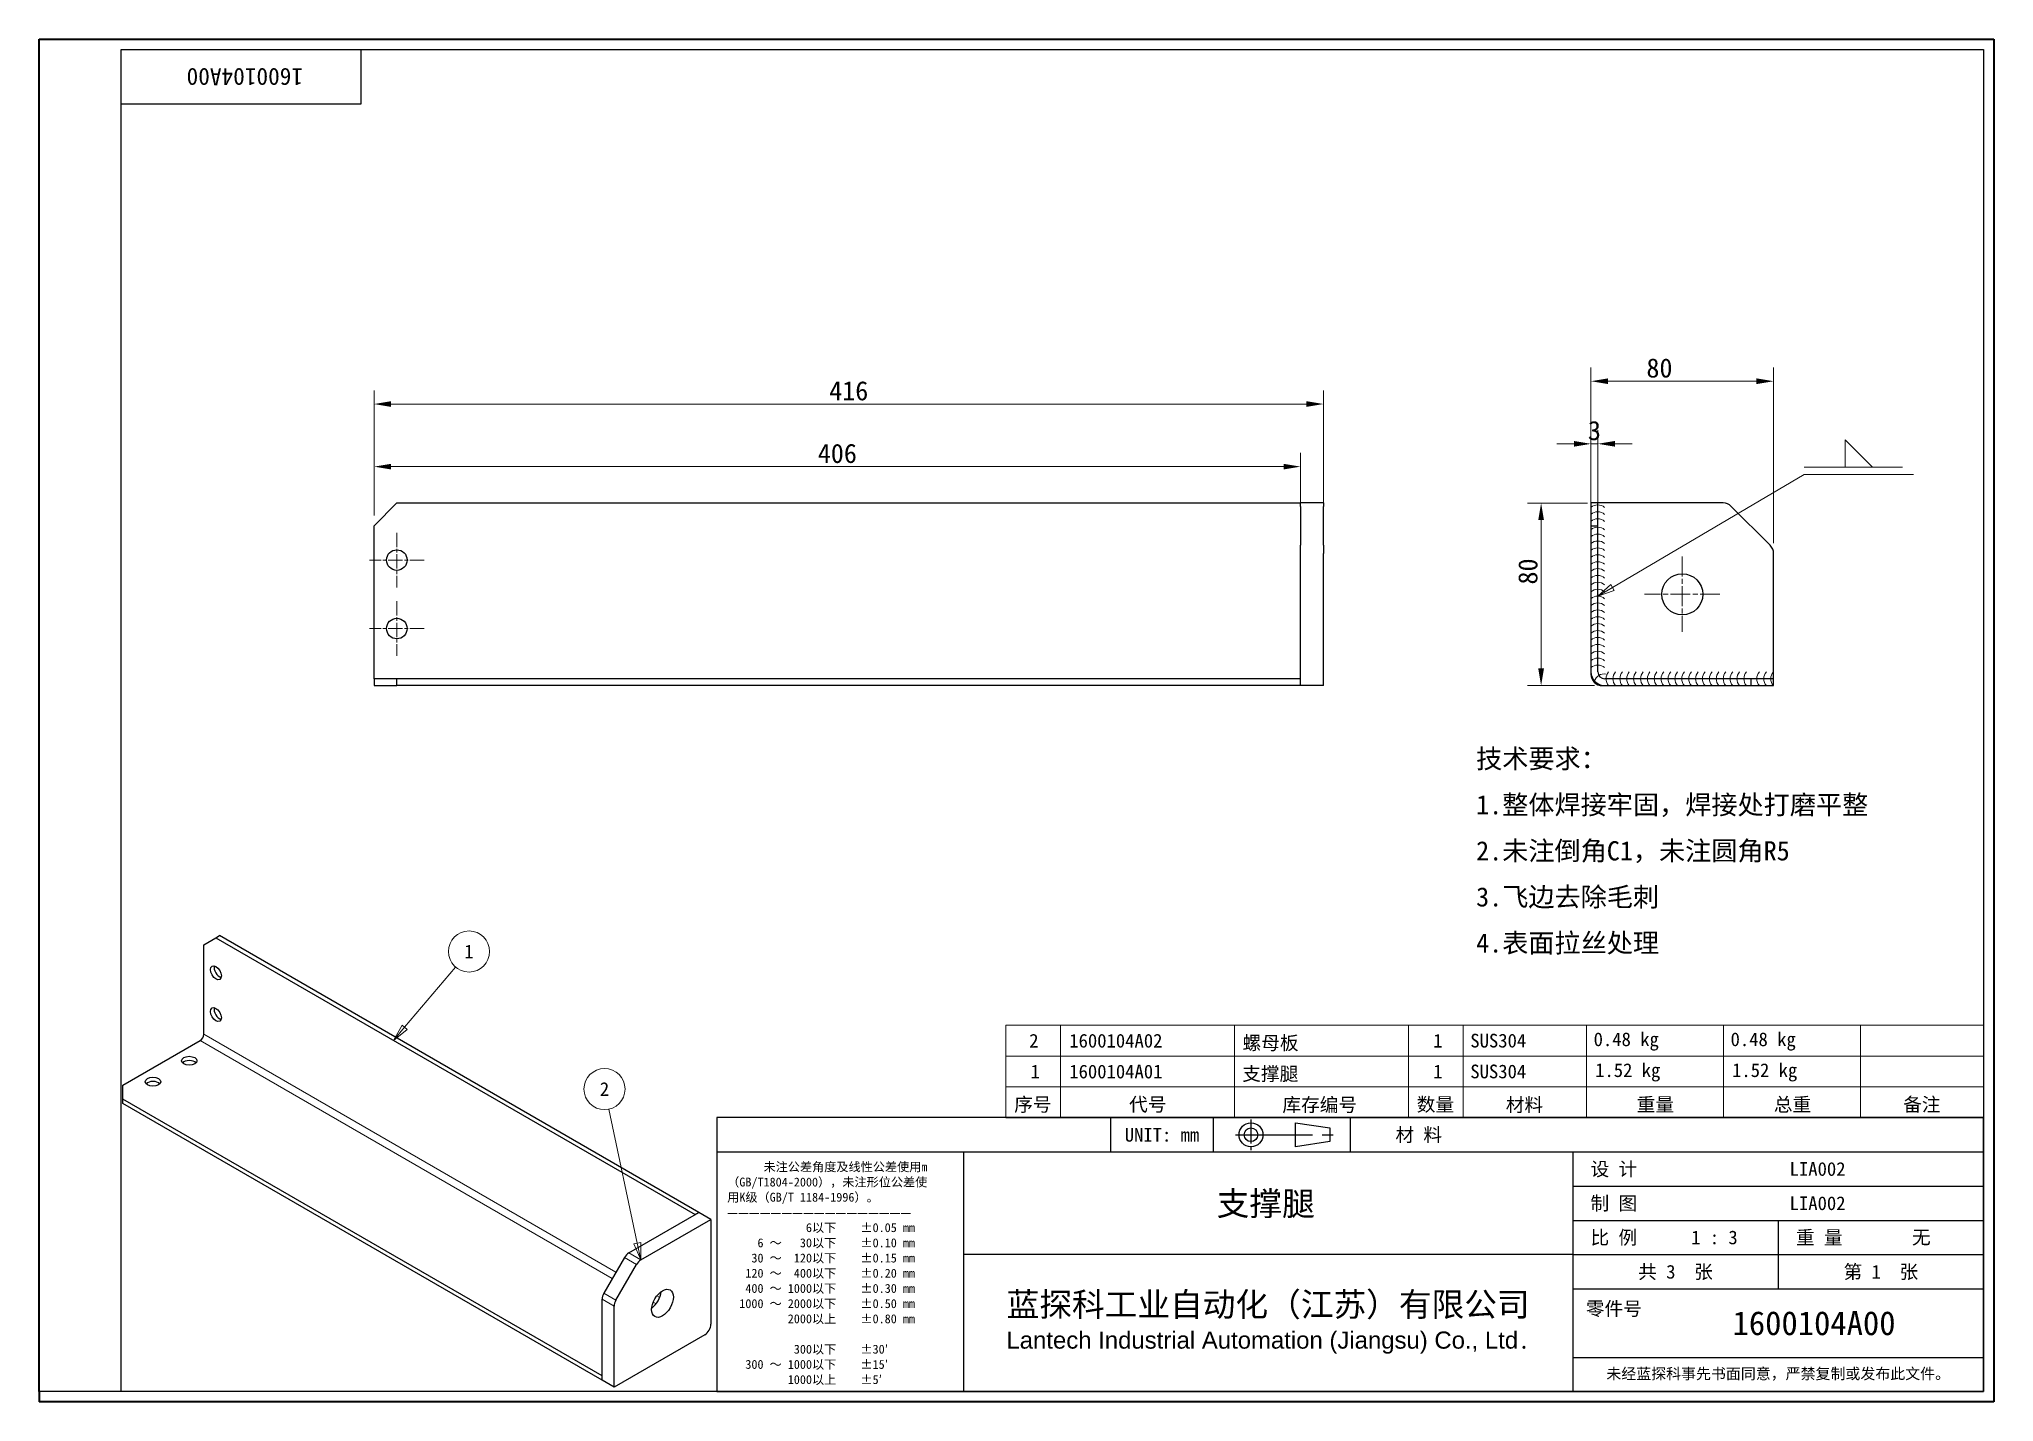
# Model space of a CAD drawing. Header units: millimetres. Extents: x 18 to 875, y 16 to 614.
import ezdxf
from ezdxf.enums import TextEntityAlignment as Align

# ---------------------------------------------------------------- set-up
doc = ezdxf.new("R2010")
doc.units = ezdxf.units.MM
doc.header["$LTSCALE"] = 3
doc.linetypes.add('CHAIN', pattern=[0.3543, 0.2362, -0.0295, 0.0591, -0.0295])
doc.linetypes.add('DASHED', pattern=[0.2067, 0.1654, -0.0413])
for name, color, linetype, lineweight in [('1', 7, 'Continuous', 18), ('可见 (ISO)', 7, 'Continuous', 25), ('可见窄的 (ISO)', 7, 'Continuous', 18), ('图框 (ISO)', 7, 'Continuous', 35), ('标题 (ISO)', 7, 'Continuous', 25)]:
    doc.layers.add(name, color=color, linetype=linetype, lineweight=lineweight)
for name, color, linetype, lineweight, true_color in [('中心标记 (ISO)', 1, 'CHAIN', 18, 0xff0000), ('尺寸 (ISO)', 7, 'Continuous', 18, 0x008000), ('符号 (ISO)', 7, 'Continuous', 18, 0x008000)]:
    doc.layers.add(name, color=color, linetype=linetype, lineweight=lineweight, true_color=true_color)
doc.styles.add('文本样式164', font='SimSun.ttf')
doc.styles.add('文本样式165', font='SimSun.ttf')
doc.styles.add('文本样式74', font='SimSun.ttf')
doc.styles.add('最新国标', font='simfang.ttf')
doc.styles.add('注释文本 (ISO)', font='simfang.ttf')
doc.dimstyles.new('默认 (GB)', dxfattribs={"dimscale": 3, "dimtxt": 2.8, "dimasz": 2.5, "dimexe": 2, "dimexo": 1.5, "dimgap": 0.5, "dimtad": 1, "dimtoh": 1, "dimdsep": 46, "dimtxsty": '最新国标', "dimcen": 0.09, "dimdle": 10, "dimclrd": 256, "dimclre": 256, "dimclrt": 256, "dimaunit": 1, "dimadec": 3, "dimazin": 2, "dimtfac": 0.535714, "dimtdec": 3, "dimtmove": 0, "dimatfit": 3, "dimfxl": 0, "dimtolj": 1, "dimlwd": -1, "dimlwe": -1, "dimarcsym": 0})

# ---------------------------------------------------------------- blocks, each defined once
blk = doc.blocks.new('图框 最新国标')
at = {"layer": '图框 (ISO)'}
for p, q in [((6, 7), (6, 204.5)), ((6, 204.5), (291.5, 204.5)), ((291.5, 204.5), (291.5, 5.5)), ((6, 7), (6, 5.5)), ((6, 7), (6, 5.5)), ((291.5, 5.5), (6, 5.5))]:
    blk.add_line(p, q, dxfattribs=at)
at = {"layer": '图框 (ISO)', "color": 7, "linetype": 'Continuous', "lineweight": 25}
for p, q in [((18, 203), (290, 203)), ((18, 7), (18, 203)), ((18, 203), (290, 203)), ((53, 203), (53, 195)), ((290, 203), (290, 7)), ((290, 203), (290, 7)), ((53, 195), (18, 195)), ((290, 7), (6, 7)), ((290, 7), (18, 7))]:
    blk.add_line(p, q, dxfattribs=at)
at = {"layer": '图框 (ISO)', "style": '文本样式74'}
blk.add_attdef('零件代号_001', (44.55, 200.25), '', height=2.5, rotation=180, dxfattribs=at)
blk = doc.blocks.new('标题栏 最新国标')
at = {"layer": '标题 (ISO)'}
for p, q in [((381.98, -183.84), (196.98, -183.84)), ((196.98, -183.84), (196.98, -223.84)), ((254.48, -183.84), (254.48, -188.84)), ((269.48, -183.84), (269.48, -188.84)), ((281.48, -188.09), (281.48, -184.59)), ((281.48, -184.59), (286.48, -185.34)), ((286.48, -185.34), (286.48, -187.34)), ((289.48, -183.84), (289.48, -188.84)), ((381.98, -223.84), (381.98, -183.84)), ((383.48, -183.84), (383.48, -225.34)), ((286.48, -187.34), (281.48, -188.09)), ((196.98, -188.84), (381.98, -188.84)), ((232.98, -188.84), (232.98, -223.84)), ((321.98, -188.84), (321.98, -223.84)), ((321.98, -193.84), (381.98, -193.84)), ((321.98, -198.84), (381.98, -198.84)), ((351.98, -198.84), (351.98, -208.84)), ((321.98, -203.84), (232.98, -203.84)), ((321.98, -203.84), (381.98, -203.84)), ((321.98, -208.84), (381.98, -208.84)), ((321.98, -218.84), (381.98, -218.84)), ((196.98, -223.84), (381.98, -223.84)), ((383.48, -225.34), (196.98, -225.34))]:
    blk.add_line(p, q, dxfattribs=at)
at = {"layer": '标题 (ISO)', "linetype": 'CHAIN', "ltscale": 5.000333}
blk.add_line((274.98, -184.09), (274.98, -188.59), dxfattribs=at)
at = {"layer": '标题 (ISO)', "linetype": 'CHAIN', "ltscale": 15.834605}
blk.add_line((272.73, -186.34), (286.98, -186.34), dxfattribs=at)
at = {"layer": '标题 (ISO)'}
for radius in [1.75, 1]:
    blk.add_circle((274.98, -186.34), radius, dxfattribs=at)
at = {"layer": '1', "style": '文本样式164'}
for s, p in [('UNIT: mm', (261.98, -186.34)), ('材 料', (299.48, -186.34)), ('设 计', (327.98, -191.34)), ('制 图', (327.98, -196.34)), ('比 例', (327.98, -201.34)), ('重 量', (357.98, -201.34)), ('共 3  张', (336.98, -206.34)), ('第 1  张', (366.98, -206.34))]:
    blk.add_text(s, height=2, dxfattribs=at).set_placement(p, align=Align.MIDDLE_CENTER)
at = {"layer": '标题 (ISO)', "style": '注释文本 (ISO)'}
for s, insert, char_height, attachment_point, line_spacing_factor in [('\\fSimSun|b0|i0;{\\H1.3000;      未注公差角度及线性公差使用m\\P}\\fSimSun|b0|i0;{\\H1.3000;（GB/T1804-2000），未注形位公差使\\P}\\fSimSun|b0|i0;{\\H1.3000;用K级（GB/T 1184-1996）。\\P}\\fSimSun|b0|i0;{\\H1.3000;—————————————————\\P}\\fSimSun|b0|i0;{\\H1.3000;             6以下    ±0.05 mm\\P}\\fSimSun|b0|i0;{\\H1.3000;     6 ～   30以下    ±0.10 mm\\P}\\fSimSun|b0|i0;{\\H1.3000;    30 ～  120以下    ±0.15 mm\\P}\\fSimSun|b0|i0;{\\H1.3000;   120 ～  400以下    ±0.20 mm\\P}\\fSimSun|b0|i0;{\\H1.3000;   400 ～ 1000以下    ±0.30 mm\\P}\\fSimSun|b0|i0;{\\H1.3000;  1000 ～ 2000以下    ±0.50 mm\\P}\\fSimSun|b0|i0;{\\H1.3000;          2000以上    ±0.80 mm\\P}\\fSimSun|b0|i0;{\\H1.3000;\\P}\\fSimSun|b0|i0;{\\H1.3000;           300以下    ±30′\\P}\\fSimSun|b0|i0;{\\H1.3000;   300 ～ 1000以下    ±15′\\P}\\fSimSun|b0|i0;{\\H1.3000;          1000以上    ±5′}', (198.48, -206.63), 1.3, 4, 1.023913), ('{\\fMicrosoft YaHei|b0|i0|c134|p34;\\H1.75x;蓝探科工业自动化（江苏）有限公司\\P\\fArial|b0|i0|c0|p34;\\H0.71429x;Lantech Industrial Automation (Jiangsu) Co., Ltd\\fFangSong|b0|i0|c134|p49;.\\H1.15195x; }', (277.48, -213.84), 2, 5, 0.978695)]:
    blk.add_mtext(s, dxfattribs=dict(at, insert=insert, char_height=char_height, attachment_point=attachment_point, line_spacing_factor=line_spacing_factor))
at = {"layer": '标题 (ISO)', "attachment_point": 5, "style": '注释文本 (ISO)'}
for s, insert, char_height in [('\\fFangSong|b0|i0;零件号', (327.98, -211.84), 2), ('\\fSimSun|b0|i0;{\\H1.6000;未经蓝探科事先书面同意，严禁复制或发布此文件。}', (351.98, -221.34), 1.6)]:
    blk.add_mtext(s, dxfattribs=dict(at, insert=insert, char_height=char_height))
at = {"layer": '标题 (ISO)', "style": '注释文本 (ISO)'}
blk.add_attdef('材料', text='', height=2, dxfattribs=at).set_placement((324.48, -186.34), align=Align.MIDDLE_CENTER)
at = {"layer": '标题 (ISO)'}
for tag, p, height, style in [('设计人_001', (353.65, -192.33), 2, '注释文本 (ISO)'), ('库存编号_001', (269.97, -198.13), 3.5, '文本样式165'), ('设计人_001', (353.65, -197.33), 2, '注释文本 (ISO)'), ('视图比例_001', (339.26, -202.33), 2, '注释文本 (ISO)'), ('质量\\P3;_001', (371.53, -202.3), 2, '注释文本 (ISO)'), ('零件代号_001', (345.31, -215.59), 3.5, '文本样式165')]:
    blk.add_attdef(tag, p, '', height=height, dxfattribs=dict(at, style=style))
blk = doc.blocks.new('*D5')
at = {"layer": 'Defpoints', "color": 0, "transparency": 16777216}
for p in [(570.75, 426.21), (164.75, 400.28), (570.75, 388.21)]:
    blk.add_point(p, dxfattribs=at)
at = {"layer": '尺寸 (ISO)', "color": 116, "true_color": 0x00803f, "transparency": 16777216}
for p, q in [((164.75, 404.78), (164.75, 432.21)), ((570.75, 392.71), (570.75, 432.21)), ((172.25, 426.21), (563.25, 426.21))]:
    blk.add_line(p, q, dxfattribs=at)
for points in [[(172.25, 427.46), (172.25, 424.96), (164.75, 426.21)], [(563.25, 427.46), (563.25, 424.96), (570.75, 426.21)]]:
    blk.add_solid(points, dxfattribs=at)
at = {"layer": '尺寸 (ISO)', "transparency": 16777216, "insert": (367.75, 431.96), "char_height": 8.4, "attachment_point": 5, "style": '最新国标'}
blk.add_mtext('\\A1;406', dxfattribs=at)
blk = doc.blocks.new('*D6')
at = {"layer": 'Defpoints', "color": 0, "transparency": 16777216}
for p in [(580.75, 453.63), (164.75, 400.28), (580.75, 388.21)]:
    blk.add_point(p, dxfattribs=at)
at = {"layer": '尺寸 (ISO)', "color": 116, "true_color": 0x00803f, "transparency": 16777216}
for p, q in [((164.75, 404.78), (164.75, 459.63)), ((580.75, 392.71), (580.75, 459.63)), ((172.25, 453.63), (573.25, 453.63))]:
    blk.add_line(p, q, dxfattribs=at)
for points in [[(172.25, 454.88), (172.25, 452.38), (164.75, 453.63)], [(573.25, 454.88), (573.25, 452.38), (580.75, 453.63)]]:
    blk.add_solid(points, dxfattribs=at)
at = {"layer": '尺寸 (ISO)', "transparency": 16777216, "insert": (372.75, 459.38), "char_height": 8.4, "attachment_point": 5, "style": '最新国标'}
blk.add_mtext('\\A1;416', dxfattribs=at)
blk = doc.blocks.new('*D7')
at = {"layer": 'Defpoints', "color": 0, "transparency": 16777216}
for p in [(700.96, 436.21), (697.96, 400.28), (700.96, 400.28)]:
    blk.add_point(p, dxfattribs=at)
at = {"layer": '尺寸 (ISO)', "color": 116, "true_color": 0x00803f, "transparency": 16777216}
for p, q in [((697.96, 404.78), (697.96, 442.21)), ((700.96, 404.78), (700.96, 442.21)), ((690.46, 436.21), (682.96, 436.21)), ((697.96, 436.21), (700.96, 436.21)), ((708.46, 436.21), (715.96, 436.21))]:
    blk.add_line(p, q, dxfattribs=at)
for points in [[(690.46, 437.46), (690.46, 434.96), (697.96, 436.21)], [(708.46, 437.46), (708.46, 434.96), (700.96, 436.21)]]:
    blk.add_solid(points, dxfattribs=at)
at = {"layer": '尺寸 (ISO)', "transparency": 16777216, "insert": (699.46, 441.96), "char_height": 8.4, "attachment_point": 5, "style": '最新国标'}
blk.add_mtext('\\A1;3', dxfattribs=at)
blk = doc.blocks.new('*D8')
at = {"layer": 'Defpoints', "color": 0, "transparency": 16777216}
for p in [(777.96, 463.63), (697.96, 400.28), (777.96, 388.21)]:
    blk.add_point(p, dxfattribs=at)
at = {"layer": '尺寸 (ISO)', "color": 116, "true_color": 0x00803f, "transparency": 16777216}
for p, q in [((697.96, 404.78), (697.96, 469.63)), ((705.46, 463.63), (770.46, 463.63)), ((777.96, 392.71), (777.96, 469.63))]:
    blk.add_line(p, q, dxfattribs=at)
for points in [[(705.46, 464.88), (705.46, 462.38), (697.96, 463.63)], [(770.46, 464.88), (770.46, 462.38), (777.96, 463.63)]]:
    blk.add_solid(points, dxfattribs=at)
at = {"layer": '尺寸 (ISO)', "transparency": 16777216, "insert": (727.96, 469.38), "char_height": 8.4, "attachment_point": 5, "style": '最新国标'}
blk.add_mtext('\\A1;80', dxfattribs=at)
blk = doc.blocks.new('*D9')
at = {"layer": 'Defpoints', "color": 0, "transparency": 16777216}
for p in [(700.96, 410.28), (676.11, 330.28), (703.96, 330.28)]:
    blk.add_point(p, dxfattribs=at)
at = {"layer": '尺寸 (ISO)', "color": 116, "true_color": 0x00803f, "transparency": 16777216}
for p, q in [((696.46, 410.28), (670.11, 410.28)), ((676.11, 402.78), (676.11, 337.78)), ((699.46, 330.28), (670.11, 330.28))]:
    blk.add_line(p, q, dxfattribs=at)
for points in [[(674.86, 402.78), (677.36, 402.78), (676.11, 410.28)], [(674.86, 337.78), (677.36, 337.78), (676.11, 330.28)]]:
    blk.add_solid(points, dxfattribs=at)
at = {"layer": '尺寸 (ISO)', "transparency": 16777216, "insert": (670.36, 380.28), "char_height": 8.4, "attachment_point": 5, "rotation": 90, "style": '最新国标'}
blk.add_mtext('\\A1;80', dxfattribs=at)
blk = doc.blocks.new('明细栏')
at = {"layer": '符号 (ISO)'}
for p, q in [((290, 60.51), (147.2, 60.51)), ((147.2, 60.51), (147.2, 51.5)), ((155.2, 60.51), (155.2, 51.5)), ((180.6, 60.51), (180.6, 51.5)), ((206, 60.51), (206, 51.5)), ((214, 60.51), (214, 51.5)), ((232, 60.51), (232, 51.5)), ((252, 60.51), (252, 51.5)), ((272, 60.51), (272, 51.5)), ((290, 60.51), (290, 51.5)), ((290, 56), (147.2, 56)), ((290, 51.5), (147.2, 51.5)), ((147.2, 47), (147.2, 51.5)), ((155.2, 47), (155.2, 51.5)), ((180.6, 47), (180.6, 51.5)), ((206, 47), (206, 51.5)), ((214, 47), (214, 51.5)), ((232, 47), (232, 51.5)), ((252, 47), (252, 51.5)), ((272, 47), (272, 51.5)), ((290, 47), (290, 51.5)), ((290, 47), (147.2, 47))]:
    blk.add_line(p, q, dxfattribs=at)
at = {"layer": '符号 (ISO)', "char_height": 2, "attachment_point": 7, "style": '注释文本 (ISO)'}
for s, insert in [('2', (150.61, 57.24)), ('1600104A02', (156.46, 57.21)), ('螺母板', (181.76, 56.7)), ('1', (209.61, 57.24)), ('SUS304', (215.03, 57.22)), ('0.48 kg', (233.04, 56.79)), ('0.48 kg', (253.04, 56.79)), ('1', (150.81, 52.74)), ('1600104A01', (156.46, 52.71)), ('支撑腿', (181.72, 52.2)), ('1', (209.61, 52.74)), ('SUS304', (215.03, 52.72)), ('1.52 kg', (233.26, 52.28)), ('1.52 kg', (253.26, 52.28)), ('序号', (148.42, 47.7)), ('代号', (165.19, 47.72)), ('库存编号', (187.58, 47.65)), ('数量', (207.21, 47.71)), ('材料', (220.21, 47.67)), ('重量', (239.33, 47.77)), ('总重', (259.36, 47.74)), ('备注', (278.25, 47.72))]:
    blk.add_mtext(s, dxfattribs=dict(at, insert=insert))
blk = doc.blocks.new('引出序号1')
at = {"layer": '符号 (ISO)'}
for p, q in [((59.39, 60.2), (66.84, 68.98)), ((59.01, 60.52), (57.77, 58.29)), ((59.39, 60.2), (57.77, 58.29)), ((59.77, 59.88), (59.01, 60.52)), ((57.77, 58.29), (59.77, 59.88))]:
    blk.add_line(p, q, dxfattribs=at)
at = {"layer": '符号 (ISO)', "flags": 128}
blk.add_lwpolyline([(59.01, 60.52), (57.77, 58.29), (59.77, 59.88), (59.01, 60.52)], dxfattribs=at)
at = {"layer": '符号 (ISO)'}
blk.add_circle((68.79, 71.27), 3, dxfattribs=at)
blk.add_solid([(59.01, 60.52), (57.77, 58.29), (59.77, 59.88), (59.01, 60.52)], dxfattribs=at)
at = {"layer": '符号 (ISO)', "insert": (68.79, 71.27), "char_height": 2, "attachment_point": 5, "style": '注释文本 (ISO)'}
blk.add_mtext('1', dxfattribs=at)
blk = doc.blocks.new('引出序号2')
at = {"layer": '符号 (ISO)'}
for p, q in [((93.37, 28.68), (89.2, 48.26)), ((93.86, 28.78), (92.88, 28.57)), ((92.88, 28.57), (93.89, 26.23)), ((93.37, 28.68), (93.89, 26.23)), ((93.89, 26.23), (93.86, 28.78))]:
    blk.add_line(p, q, dxfattribs=at)
at = {"layer": '符号 (ISO)', "flags": 128}
blk.add_lwpolyline([(92.88, 28.57), (93.89, 26.23), (93.86, 28.78), (92.88, 28.57)], dxfattribs=at)
at = {"layer": '符号 (ISO)'}
blk.add_circle((88.58, 51.18), 3, dxfattribs=at)
blk.add_solid([(92.88, 28.57), (93.89, 26.23), (93.86, 28.78), (92.88, 28.57)], dxfattribs=at)
at = {"layer": '符号 (ISO)', "insert": (88.58, 51.18), "char_height": 2, "attachment_point": 5, "style": '注释文本 (ISO)'}
blk.add_mtext('2', dxfattribs=at)
blk = doc.blocks.new('Caterpillar1')
at = {"layer": '符号 (ISO)'}
for centre, start, end in [((233.65, 134.99), 48.1897, 131.8103), ((233.65, 133.97), 48.1897, 131.8103), ((233.65, 132.95), 48.1897, 131.8103), ((233.65, 131.73), 48.1897, 131.8103), ((233.65, 130.72), 48.1897, 131.8103), ((233.65, 129.71), 48.1897, 131.8103), ((233.65, 128.71), 48.1897, 131.8103), ((233.65, 127.7), 48.1897, 131.8103), ((233.65, 126.69), 48.1897, 131.8103), ((233.65, 125.69), 48.1897, 131.8103), ((233.65, 124.68), 48.1897, 131.8103), ((233.65, 123.68), 48.1897, 131.8103), ((233.65, 122.67), 48.1897, 131.8103), ((233.65, 121.66), 48.1897, 131.8103), ((233.65, 120.66), 48.1897, 131.8103), ((233.65, 119.65), 48.1897, 131.8103), ((233.65, 118.64), 48.1897, 131.8103), ((233.65, 117.64), 48.1897, 131.8103), ((233.65, 116.63), 48.1897, 131.8103), ((233.65, 115.63), 48.1897, 131.8103), ((233.65, 114.62), 48.1897, 131.8103), ((233.65, 113.61), 48.1897, 131.8103), ((233.65, 112.61), 48.1897, 131.8103), ((233.65, 111.6), 48.1897, 131.8103), ((234.6, 110.31), 80.3325, 163.9532), ((236.35, 111.09), 138.1897, 221.8103), ((237.36, 111.09), 138.1897, 221.8103), ((238.37, 111.09), 138.1897, 221.8103), ((239.37, 111.09), 138.1897, 221.8103), ((240.38, 111.09), 138.1897, 221.8103), ((241.39, 111.09), 138.1897, 221.8103), ((242.39, 111.09), 138.1897, 221.8103), ((243.4, 111.09), 138.1897, 221.8103), ((244.4, 111.09), 138.1897, 221.8103), ((245.41, 111.09), 138.1897, 221.8103), ((246.42, 111.09), 138.1897, 221.8103), ((247.42, 111.09), 138.1897, 221.8103), ((248.43, 111.09), 138.1897, 221.8103), ((249.44, 111.09), 138.1897, 221.8103), ((250.44, 111.09), 138.1897, 221.8103), ((251.45, 111.09), 138.1897, 221.8103), ((252.45, 111.09), 138.1897, 221.8103), ((253.46, 111.09), 138.1897, 221.8103), ((254.47, 111.09), 138.1897, 221.8103), ((255.47, 111.09), 138.1897, 221.8103), ((256.48, 111.09), 138.1897, 221.8103), ((258.37, 111.09), 138.1897, 221.8103), ((259.39, 111.09), 138.1897, 221.8103), ((260.41, 111.09), 138.1897, 221.8103)]:
    blk.add_arc(centre, 1.5, start, end, dxfattribs=at)
blk = doc.blocks.new('焊接符号标识符1')
at = {"layer": '符号 (ISO)'}
for p, q in [((273.77, 141.98), (269.77, 145.98)), ((269.77, 145.98), (269.77, 141.98)), ((235.81, 124.43), (263.77, 140.93)), ((263.77, 140.93), (279.77, 140.93)), ((269.77, 141.98), (273.77, 141.98)), ((235.55, 124.86), (233.65, 123.16)), ((235.81, 124.43), (233.65, 123.16)), ((233.65, 123.16), (236.06, 124)), ((236.06, 124), (235.55, 124.86))]:
    blk.add_line(p, q, dxfattribs=at)
at = {"layer": '符号 (ISO)', "linetype": 'DASHED', "ltscale": 12.901145}
blk.add_line((263.77, 141.98), (279.77, 141.98), dxfattribs=at)
at = {"layer": '符号 (ISO)', "flags": 128}
blk.add_lwpolyline([(235.55, 124.86), (233.65, 123.16), (236.06, 124), (235.55, 124.86)], dxfattribs=at)
at = {"layer": '符号 (ISO)'}
blk.add_solid([(235.55, 124.86), (233.65, 123.16), (236.06, 124), (235.55, 124.86)], dxfattribs=at)

msp = doc.modelspace()

# ---------------------------------------------------------------- linework, layer by layer
at = {"layer": '中心标记 (ISO)', "ltscale": 8.88956}
for p, q in [((174.747, 397.281), (174.747, 373.281)), ((186.747, 385.281), (162.747, 385.281)), ((174.747, 367.281), (174.747, 343.281)), ((186.747, 355.281), (162.747, 355.281))]:
    msp.add_line(p, q, dxfattribs=at)
at = {"layer": '中心标记 (ISO)', "ltscale": 12.223182}
for p, q in [((737.959, 386.781), (737.959, 353.781)), ((754.459, 370.281), (721.459, 370.281))]:
    msp.add_line(p, q, dxfattribs=at)
at = {"layer": '可见 (ISO)'}
for p, q in [((164.747, 400.281), (174.747, 410.281)), ((174.747, 410.281), (570.747, 410.281)), ((570.747, 408.817), (570.747, 410.281)), ((580.747, 410.281), (570.747, 410.281)), ((570.747, 408.817), (570.747, 391.746)), ((580.747, 410.281), (580.747, 408.817)), ((580.747, 391.746), (580.747, 408.817)), ((700.959, 410.281), (697.959, 410.281)), ((697.959, 410.281), (697.959, 400.281)), ((700.959, 400.281), (700.959, 410.281)), ((755.888, 410.281), (700.959, 410.281)), ((759.423, 408.817), (776.494, 391.746)), ((164.747, 336.281), (164.747, 400.281)), ((697.959, 400.281), (700.959, 400.281)), ((697.959, 400.281), (697.959, 336.281)), ((700.959, 336.281), (700.959, 400.281)), ((570.747, 388.21), (570.747, 391.746)), ((570.747, 330.281), (570.747, 388.21)), ((580.747, 391.746), (580.747, 388.21)), ((580.747, 330.281), (580.747, 388.21)), ((777.959, 333.281), (777.959, 388.21)), ((164.747, 333.281), (164.747, 336.281)), ((697.959, 336.281), (697.959, 335.281)), ((174.747, 333.281), (164.747, 333.281)), ((164.747, 333.281), (164.747, 330.281)), ((164.747, 330.281), (174.747, 330.281)), ((174.747, 330.281), (174.747, 333.281)), ((570.747, 333.281), (174.747, 333.281)), ((570.747, 330.281), (174.747, 330.281)), ((570.747, 330.281), (570.747, 333.281)), ((580.747, 330.281), (570.747, 330.281)), ((702.959, 330.281), (703.959, 330.281)), ((767.959, 333.281), (703.959, 333.281)), ((703.959, 330.281), (767.959, 330.281)), ((777.959, 333.281), (767.959, 333.281)), ((767.959, 333.281), (767.959, 330.281)), ((767.959, 330.281), (777.959, 330.281)), ((777.959, 330.281), (777.959, 333.281)), ((90.171, 216.763), (95.474, 219.824)), ((90.171, 177.571), (90.171, 216.763)), ((95.474, 219.824), (97.065, 220.743)), ((95.474, 219.824), (305.485, 98.575)), ((307.076, 99.493), (97.065, 220.743)), ((54.639, 155.219), (88.58, 174.815)), ((54.639, 149.095), (54.639, 155.219)), ((54.639, 147.258), (54.639, 149.095)), ((264.65, 27.846), (54.639, 149.095)), ((264.65, 26.009), (54.639, 147.258)), ((276.355, 81.756), (307.076, 99.493)), ((281.658, 78.694), (312.379, 96.431)), ((307.076, 99.493), (305.485, 98.575)), ((312.379, 96.431), (307.076, 99.493)), ((312.379, 96.431), (312.379, 50.503)), ((274.48, 79.777), (265.426, 64.096)), ((270.73, 61.034), (279.783, 76.715)), ((264.65, 26.009), (264.65, 61.483)), ((269.953, 22.947), (269.953, 58.421)), ((309.728, 45.911), (269.953, 22.947)), ((264.65, 26.009), (264.65, 27.846)), ((269.953, 22.947), (264.65, 26.009))]:
    msp.add_line(p, q, dxfattribs=at)
for centre, radius in [((174.747, 385.281), 4.5), ((737.959, 370.281), 9), ((174.747, 355.281), 4.5)]:
    msp.add_circle(centre, radius, dxfattribs=at)
for centre, radius, start, end in [((755.888, 405.281), 5, 45, 90), ((772.959, 388.21), 5, 0, 45), ((703.959, 336.281), 6, 180, 270), ((702.959, 335.281), 5, 180, 270), ((703.959, 336.281), 3, 180, 270)]:
    msp.add_arc(centre, radius, start, end, dxfattribs=at)
for centre, major_axis in [((95.474, 204.515), (-1.687, 2.923)), ((95.474, 186.144), (-1.687, 2.923)), ((83.807, 165.936), (-3.375, 0)), ((67.897, 156.75), (-3.375, 0)), ((291.166, 59.689), (3.375, 5.846))]:
    msp.add_ellipse(centre, major_axis=major_axis, ratio=0.5773503, dxfattribs=at)
for centre, major_axis, start_param, end_param in [((97.065, 205.434), (1.688, -2.923), 3.6324753, 5.7923026), ((97.065, 187.062), (1.688, -2.923), 3.6324753, 5.7923026), ((88.58, 176.652), (1.125, 1.949), 3.9269908, 5.4977871), ((83.807, 164.098), (-3.375, 0), 3.6324753, 5.7923026), ((67.897, 154.913), (-3.375, 0), 3.6324753, 5.7923026), ((276.355, 78.694), (-1.875, -3.248), 3.9269908, 4.712389), ((281.658, 75.632), (1.875, 3.248), 0.7853982, 1.5707963), ((267.301, 63.014), (-1.875, -3.248), 4.712389, 5.4977871), ((272.605, 59.952), (1.875, 3.248), 1.5707963, 2.3561945), ((285.863, 62.751), (3.375, 5.846), 4.0453778, 5.3794001), ((309.728, 48.972), (-1.875, -3.248), 0.7853982, 2.3561945)]:
    msp.add_ellipse(centre, major_axis=major_axis, ratio=0.5773503, start_param=start_param, end_param=end_param, dxfattribs=at)
at = {"layer": '可见窄的 (ISO)'}
for p, q in [((269.158, 70.559), (88.58, 174.815)), ((270.749, 73.314), (90.171, 177.571)), ((274.48, 79.777), (279.783, 76.715)), ((281.658, 78.694), (276.355, 81.756)), ((264.65, 61.483), (269.953, 58.421)), ((270.73, 61.034), (265.426, 64.096)), ((288.347, 59.479), (287.091, 60.205)), ((289.938, 62.235), (288.682, 62.96))]:
    msp.add_line(p, q, dxfattribs=at)

# ---------------------------------------------------------------- block references
at = {"xscale": 3, "yscale": 3, "zscale": 3}
msp.add_blockref('图框 最新国标', (0, 0), dxfattribs=at).add_auto_attribs({'零件代号_001': '1600104A00'})
ref = msp.add_blockref('标题栏 最新国标', (-275.948, 692.533), dxfattribs=dict(xscale=3, yscale=3, zscale=3))
ref.add_attrib('零件代号_001', '1600104A00', (759.989, 45.75), dxfattribs={"layer": '标题 (ISO)', "height": 10.5, "style": '文本样式165'})
ref.add_attrib('库存编号_001', '支撑腿', (533.975, 98.133), dxfattribs={"layer": '标题 (ISO)', "height": 10.5, "style": '文本样式165'})
ref.add_attrib('质量\\P3;_001', '无', (838.629, 85.62), dxfattribs={"layer": '标题 (ISO)', "height": 6, "style": '注释文本 (ISO)'})
ref.add_attrib('视图比例_001', '1 : 3', (741.84, 85.551), dxfattribs={"layer": '标题 (ISO)', "height": 6, "style": '注释文本 (ISO)'})
ref.add_attrib('设计人_001', 'LIA002', (785.006, 115.534), dxfattribs={"layer": '标题 (ISO)', "height": 6, "style": '注释文本 (ISO)'})
ref.add_attrib('设计人_001', 'LIA002', (785.006, 100.534), dxfattribs={"layer": '标题 (ISO)', "height": 6, "style": '注释文本 (ISO)'})
at = {"layer": '符号 (ISO)', "xscale": 3, "yscale": 3, "zscale": 3}
for name in ['焊接符号标识符1', 'Caterpillar1', '引出序号1', '明细栏', '引出序号2']:
    msp.add_blockref(name, (0, 0), dxfattribs=at)

# ---------------------------------------------------------------- texts
at = {"layer": '符号 (ISO)', "insert": (647.631, 257.454), "char_height": 8.4, "width": 188.63158, "attachment_point": 4, "line_spacing_factor": 1.441304, "style": '注释文本 (ISO)'}
msp.add_mtext('\\fFangSong|b0|i0;{\\H8.4000;技术要求：\\P}\\fFangSong|b0|i0;{\\H8.4000;1.整体焊接牢固，焊接处打磨平整\\P}\\fFangSong|b0|i0;{\\H8.4000;2.未注倒角C1，未注圆角R5\\P}\\fFangSong|b0|i0;{\\H8.4000;3.飞边去除毛刺\\P}\\fFangSong|b0|i0;{\\H8.4000;4.表面拉丝处理}', dxfattribs=at)

# ---------------------------------------------------------------- dimensions: what is measured, and where the dimension line sits
at = {"layer": '尺寸 (ISO)', "color": 116, "true_color": 0x00803f}
for base, p1, p2, angle, override, picture, middle in [((777.959, 463.628), (697.959, 400.281), (777.959, 388.21), 180, {"dimgap": 0.5, "dimtoh": 0, "dimdec": 2, "dimtol": 0, "dimlim": 0, "dimtp": 0, "dimtm": 0, "dimtdec": 3, "dimtofl": 0, "dimatfit": 1}, '*D8', (727.959, 463.628)), ((700.959, 436.21), (697.959, 400.281), (700.959, 400.281), 180, {"dimgap": 0.5, "dimtoh": 0, "dimdec": 2, "dimtol": 0, "dimlim": 0, "dimtp": 0, "dimtm": 0, "dimtdec": 3, "dimtofl": 1, "dimatfit": 1}, '*D7', (699.459, 436.21)), ((676.111, 330.281), (700.959, 410.281), (703.959, 330.281), 270, {"dimgap": 0.5, "dimtoh": 0, "dimdec": 2, "dimtol": 0, "dimlim": 0, "dimtp": 0, "dimtm": 0, "dimtdec": 3, "dimtofl": 0, "dimatfit": 1}, '*D9', (676.111, 380.281))]:
    dim = msp.add_linear_dim(base=base, p1=p1, p2=p2, angle=angle, dimstyle='默认 (GB)', override=override, dxfattribs=at)
    dim.commit()
    dim.dimension.update_dxf_attribs({"geometry": picture, "text_midpoint": middle, "dimtype": 160})
for base, p2, picture, middle in [((580.747, 453.628), (580.747, 388.21), '*D6', (372.747, 453.628)), ((570.747, 426.21), (570.747, 388.21), '*D5', (367.747, 426.21))]:
    dim = msp.add_linear_dim(base=base, p1=(164.747, 400.281), p2=p2, dimstyle='默认 (GB)', override={"dimgap": 0.5, "dimtoh": 0, "dimdec": 2, "dimtol": 0, "dimlim": 0, "dimtp": 0, "dimtm": 0, "dimtdec": 3, "dimtofl": 0, "dimatfit": 1}, dxfattribs=at)
    dim.commit()
    dim.dimension.update_dxf_attribs({"geometry": picture, "text_midpoint": middle, "dimtype": 160})

doc.saveas('drawing.dxf')
